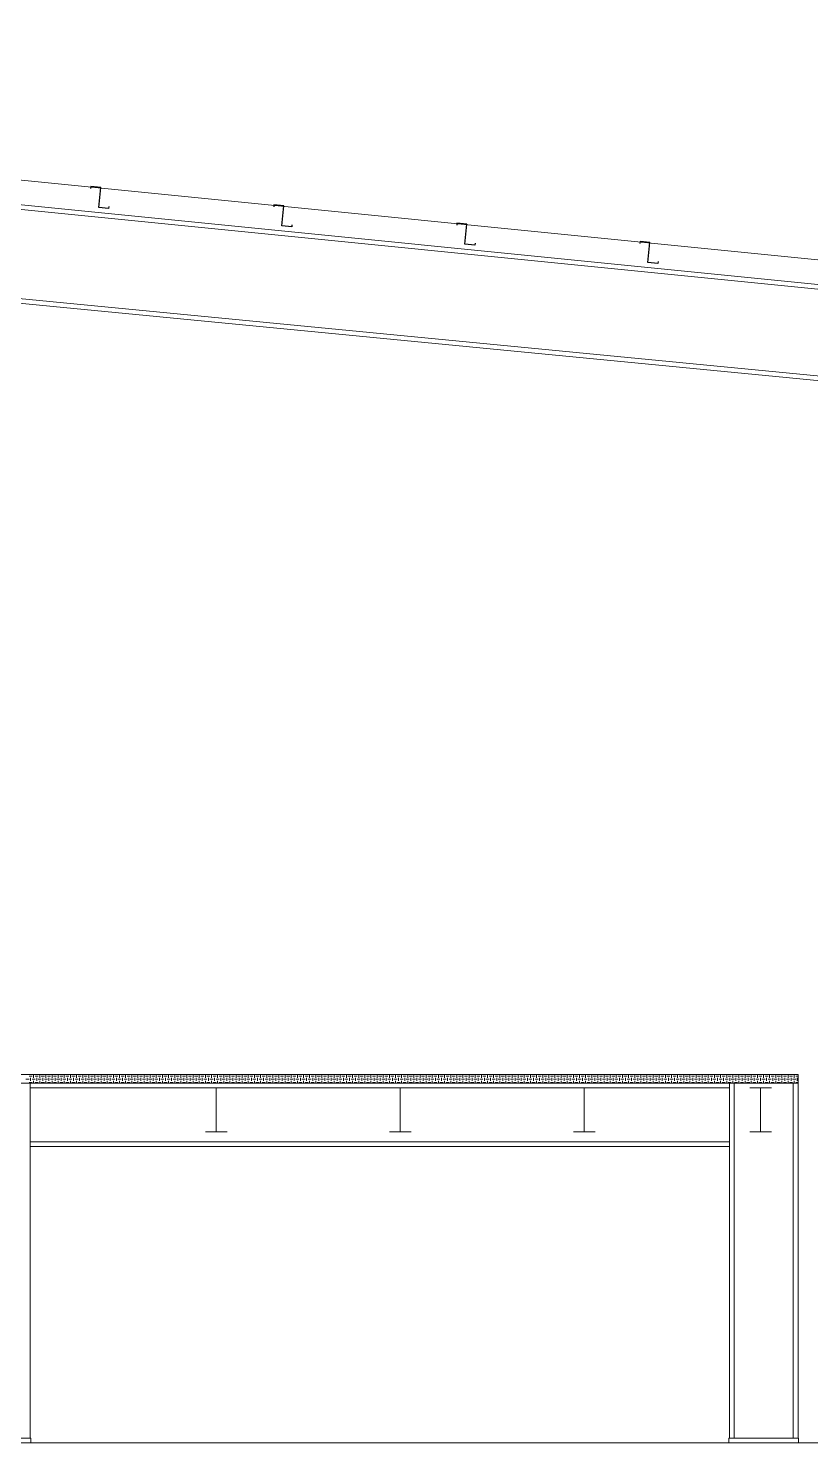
# Model space of a CAD drawing. Header units: millimetres. Extents: x 656141 to 1304589, y -54663 to 110742.
# Drawn here: x 992953 to 999331, y 79349 to 90873 of the extents above; entities that cross this region are included whole.
import ezdxf

# ---------------------------------------------------------------- set-up
doc = ezdxf.new("R2010")
doc.units = ezdxf.units.MM
doc.header["$LTSCALE"] = 0.35
doc.header["$MEASUREMENT"] = 0
doc.linetypes.add('CONTIN', pattern=[0, 0, 0])
doc.layers.get('0').update_dxf_attribs({"linetype": 'CONTIN'})

msp = doc.modelspace()

# ---------------------------------------------------------------- linework, layer by layer
at = {"color": 5, "lineweight": 0}
msp.add_line((1005623.8, 88364.1), (980533.8, 90873.1), dxfattribs=at)
at = {"lineweight": 0}
for p, q in [((999996, 88687.6), (984017.6, 90285.4)), ((999999.8, 88725.5), (984021.4, 90323.3)), ((999921.3, 87950.8), (983939.1, 89496.4)), ((999925.1, 87988.7), (983942.9, 89534.3)), ((992969.3, 79387.3), (992969.3, 82278.9)), ((998668.2, 82278.9), (992969.3, 82278.9)), ((998668.2, 82240.8), (992969.3, 82240.8)), ((998668.2, 79387.3), (998668.2, 82278.9)), ((998706.3, 79387.3), (998706.3, 82278.9)), ((999189.2, 79387.3), (999189.2, 82278.9)), ((999227.3, 79387.3), (999227.3, 82278.9)), ((998668.2, 81801), (992969.3, 81801)), ((998668.2, 81762.9), (992969.3, 81762.9))]:
    msp.add_line(p, q, dxfattribs=at)
at = {"extrusion": (0, 0, -1)}
for p, q in [((993462.1, 89583), (993460.5, 89566.9)), ((993543, 89574.9), (993462.1, 89583)), ((993526.9, 89413.8), (993543, 89574.9)), ((994954.7, 89433.7), (994953.1, 89417.6)), ((995035.5, 89425.6), (994954.7, 89433.7)), ((995019.4, 89264.5), (995035.5, 89425.6)), ((993607.8, 89405.7), (993526.9, 89413.8)), ((993609.4, 89421.8), (993607.8, 89405.7)), ((995100.3, 89256.5), (995019.4, 89264.5)), ((995101.9, 89272.6), (995100.3, 89256.5)), ((996447.2, 89284.5), (996445.6, 89268.4)), ((996528.1, 89276.4), (996447.2, 89284.5)), ((996512, 89115.3), (996528.1, 89276.4)), ((996592.9, 89107.2), (996512, 89115.3)), ((996594.5, 89123.3), (996592.9, 89107.2)), ((997939.8, 89135.2), (997938.2, 89119.1)), ((998020.7, 89127.1), (997939.8, 89135.2)), ((998004.5, 88966), (998020.7, 89127.1)), ((998085.4, 88957.9), (998004.5, 88966)), ((998087, 88974.1), (998085.4, 88957.9))]:
    msp.add_line(p, q, dxfattribs=at)
at = {"color": 251, "linetype": 'Continuous', "lineweight": 0}
for p, q in [((961120.2, 82349.2), (999227.3, 82349.2)), ((999227.3, 82349.2), (961120.2, 82349.2)), ((992933.8, 82309.8), (992958.8, 82309.8)), ((992958.8, 82334.8), (992983.8, 82334.8)), ((992958.8, 82284.8), (992983.8, 82284.8)), ((992971.3, 82347.3), (992971.3, 82349.2)), ((992971.3, 82297.3), (992971.3, 82322.3)), ((992983.8, 82309.8), (993008.8, 82309.8)), ((992996.3, 82322.3), (992996.3, 82347.3)), ((992996.3, 82278.9), (992996.3, 82297.3)), ((993008.8, 82334.8), (993033.8, 82334.8)), ((993008.8, 82284.8), (993033.8, 82284.8)), ((993021.3, 82347.3), (993021.3, 82349.2)), ((993021.3, 82297.3), (993021.3, 82322.3)), ((993033.8, 82309.8), (993058.8, 82309.8)), ((993046.3, 82322.3), (993046.3, 82347.3)), ((993046.3, 82278.9), (993046.3, 82297.3)), ((993058.8, 82334.8), (993083.8, 82334.8)), ((993058.8, 82284.8), (993083.8, 82284.8)), ((993071.3, 82347.3), (993071.3, 82349.2)), ((993071.3, 82297.3), (993071.3, 82322.3)), ((993083.8, 82309.8), (993108.8, 82309.8)), ((993096.3, 82322.3), (993096.3, 82347.3)), ((993096.3, 82278.9), (993096.3, 82297.3)), ((993108.8, 82334.8), (993133.8, 82334.8)), ((993108.8, 82284.8), (993133.8, 82284.8)), ((993121.3, 82347.3), (993121.3, 82349.2)), ((993121.3, 82297.3), (993121.3, 82322.3)), ((993133.8, 82309.8), (993158.8, 82309.8)), ((993146.3, 82322.3), (993146.3, 82347.3)), ((993146.3, 82278.9), (993146.3, 82297.3)), ((993158.8, 82334.8), (993183.8, 82334.8)), ((993158.8, 82284.8), (993183.8, 82284.8)), ((993171.3, 82347.3), (993171.3, 82349.2)), ((993171.3, 82297.3), (993171.3, 82322.3)), ((993183.8, 82309.8), (993208.8, 82309.8)), ((993196.3, 82322.3), (993196.3, 82347.3)), ((993196.3, 82278.9), (993196.3, 82297.3)), ((993208.8, 82334.8), (993233.8, 82334.8)), ((993208.8, 82284.8), (993233.8, 82284.8)), ((993221.3, 82347.3), (993221.3, 82349.2)), ((993221.3, 82297.3), (993221.3, 82322.3)), ((993233.8, 82309.8), (993258.8, 82309.8)), ((993246.3, 82322.3), (993246.3, 82347.3)), ((993246.3, 82278.9), (993246.3, 82297.3)), ((993258.8, 82334.8), (993283.8, 82334.8)), ((993258.8, 82284.8), (993283.8, 82284.8)), ((993271.3, 82347.3), (993271.3, 82349.2)), ((993271.3, 82297.3), (993271.3, 82322.3)), ((993283.8, 82309.8), (993308.8, 82309.8)), ((993296.3, 82322.3), (993296.3, 82347.3)), ((993296.3, 82278.9), (993296.3, 82297.3)), ((993308.8, 82334.8), (993333.8, 82334.8)), ((993308.8, 82284.8), (993333.8, 82284.8)), ((993321.3, 82347.3), (993321.3, 82349.2)), ((993321.3, 82297.3), (993321.3, 82322.3)), ((993333.8, 82309.8), (993358.8, 82309.8)), ((993346.3, 82322.3), (993346.3, 82347.3)), ((993346.3, 82278.9), (993346.3, 82297.3)), ((993358.8, 82334.8), (993383.8, 82334.8)), ((993358.8, 82284.8), (993383.8, 82284.8)), ((993371.3, 82347.3), (993371.3, 82349.2)), ((993371.3, 82297.3), (993371.3, 82322.3)), ((993383.8, 82309.8), (993408.8, 82309.8)), ((993396.3, 82322.3), (993396.3, 82347.3)), ((993396.3, 82278.9), (993396.3, 82297.3)), ((993408.8, 82334.8), (993433.8, 82334.8)), ((993408.8, 82284.8), (993433.8, 82284.8)), ((993421.3, 82347.3), (993421.3, 82349.2)), ((993421.3, 82297.3), (993421.3, 82322.3)), ((993433.8, 82309.8), (993458.8, 82309.8)), ((993446.3, 82322.3), (993446.3, 82347.3)), ((993446.3, 82278.9), (993446.3, 82297.3)), ((993458.8, 82334.8), (993483.8, 82334.8)), ((993458.8, 82284.8), (993483.8, 82284.8)), ((993471.3, 82347.3), (993471.3, 82349.2)), ((993471.3, 82297.3), (993471.3, 82322.3)), ((993483.8, 82309.8), (993508.8, 82309.8)), ((993496.3, 82322.3), (993496.3, 82347.3)), ((993496.3, 82278.9), (993496.3, 82297.3)), ((993508.8, 82334.8), (993533.8, 82334.8)), ((993508.8, 82284.8), (993533.8, 82284.8)), ((993521.3, 82347.3), (993521.3, 82349.2)), ((993521.3, 82297.3), (993521.3, 82322.3)), ((993533.8, 82309.8), (993558.8, 82309.8)), ((993546.3, 82322.3), (993546.3, 82347.3)), ((993546.3, 82278.9), (993546.3, 82297.3)), ((993558.8, 82334.8), (993583.8, 82334.8)), ((993558.8, 82284.8), (993583.8, 82284.8)), ((993571.3, 82347.3), (993571.3, 82349.2)), ((993571.3, 82297.3), (993571.3, 82322.3)), ((993583.8, 82309.8), (993608.8, 82309.8)), ((993596.3, 82322.3), (993596.3, 82347.3)), ((993596.3, 82278.9), (993596.3, 82297.3)), ((993608.8, 82334.8), (993633.8, 82334.8)), ((993608.8, 82284.8), (993633.8, 82284.8)), ((993621.3, 82347.3), (993621.3, 82349.2)), ((993621.3, 82297.3), (993621.3, 82322.3)), ((993633.8, 82309.8), (993658.8, 82309.8)), ((993646.3, 82322.3), (993646.3, 82347.3)), ((993646.3, 82278.9), (993646.3, 82297.3)), ((993658.8, 82334.8), (993683.8, 82334.8)), ((993658.8, 82284.8), (993683.8, 82284.8)), ((993671.3, 82347.3), (993671.3, 82349.2)), ((993671.3, 82297.3), (993671.3, 82322.3)), ((993683.8, 82309.8), (993708.8, 82309.8)), ((993696.3, 82322.3), (993696.3, 82347.3)), ((993696.3, 82278.9), (993696.3, 82297.3)), ((993708.8, 82334.8), (993733.8, 82334.8)), ((993708.8, 82284.8), (993733.8, 82284.8)), ((993721.3, 82347.3), (993721.3, 82349.2)), ((993721.3, 82297.3), (993721.3, 82322.3)), ((993733.8, 82309.8), (993758.8, 82309.8)), ((993746.3, 82322.3), (993746.3, 82347.3)), ((993746.3, 82278.9), (993746.3, 82297.3)), ((993758.8, 82334.8), (993783.8, 82334.8)), ((993758.8, 82284.8), (993783.8, 82284.8)), ((993771.3, 82347.3), (993771.3, 82349.2)), ((993771.3, 82297.3), (993771.3, 82322.3)), ((993783.8, 82309.8), (993808.8, 82309.8)), ((993796.3, 82322.3), (993796.3, 82347.3)), ((993796.3, 82278.9), (993796.3, 82297.3)), ((993808.8, 82334.8), (993833.8, 82334.8)), ((993808.8, 82284.8), (993833.8, 82284.8)), ((993821.3, 82347.3), (993821.3, 82349.2)), ((993821.3, 82297.3), (993821.3, 82322.3)), ((993833.8, 82309.8), (993858.8, 82309.8)), ((993846.3, 82322.3), (993846.3, 82347.3)), ((993846.3, 82278.9), (993846.3, 82297.3)), ((993858.8, 82334.8), (993883.8, 82334.8)), ((993858.8, 82284.8), (993883.8, 82284.8)), ((993871.3, 82347.3), (993871.3, 82349.2)), ((993871.3, 82297.3), (993871.3, 82322.3)), ((993883.8, 82309.8), (993908.8, 82309.8)), ((993896.3, 82322.3), (993896.3, 82347.3)), ((993896.3, 82278.9), (993896.3, 82297.3)), ((993908.8, 82334.8), (993933.8, 82334.8)), ((993908.8, 82284.8), (993933.8, 82284.8)), ((993921.3, 82347.3), (993921.3, 82349.2)), ((993921.3, 82297.3), (993921.3, 82322.3)), ((993933.8, 82309.8), (993958.8, 82309.8)), ((993946.3, 82322.3), (993946.3, 82347.3)), ((993946.3, 82278.9), (993946.3, 82297.3)), ((993958.8, 82334.8), (993983.8, 82334.8)), ((993958.8, 82284.8), (993983.8, 82284.8)), ((993971.3, 82347.3), (993971.3, 82349.2)), ((993971.3, 82297.3), (993971.3, 82322.3)), ((993983.8, 82309.8), (994008.8, 82309.8)), ((993996.3, 82322.3), (993996.3, 82347.3)), ((993996.3, 82278.9), (993996.3, 82297.3)), ((994008.8, 82334.8), (994033.8, 82334.8)), ((994008.8, 82284.8), (994033.8, 82284.8)), ((994021.3, 82347.3), (994021.3, 82349.2)), ((994021.3, 82297.3), (994021.3, 82322.3)), ((994033.8, 82309.8), (994058.8, 82309.8)), ((994046.3, 82322.3), (994046.3, 82347.3)), ((994046.3, 82278.9), (994046.3, 82297.3)), ((994058.8, 82334.8), (994083.8, 82334.8)), ((994058.8, 82284.8), (994083.8, 82284.8)), ((994071.3, 82347.3), (994071.3, 82349.2)), ((994071.3, 82297.3), (994071.3, 82322.3)), ((994083.8, 82309.8), (994108.8, 82309.8)), ((994096.3, 82322.3), (994096.3, 82347.3)), ((994096.3, 82278.9), (994096.3, 82297.3)), ((994108.8, 82334.8), (994133.8, 82334.8)), ((994108.8, 82284.8), (994133.8, 82284.8)), ((994121.3, 82347.3), (994121.3, 82349.2)), ((994121.3, 82297.3), (994121.3, 82322.3)), ((994133.8, 82309.8), (994158.8, 82309.8)), ((994146.3, 82322.3), (994146.3, 82347.3)), ((994146.3, 82278.9), (994146.3, 82297.3)), ((994158.8, 82334.8), (994183.8, 82334.8)), ((994158.8, 82284.8), (994183.8, 82284.8)), ((994171.3, 82347.3), (994171.3, 82349.2)), ((994171.3, 82297.3), (994171.3, 82322.3)), ((994183.8, 82309.8), (994208.8, 82309.8)), ((994196.3, 82322.3), (994196.3, 82347.3)), ((994196.3, 82278.9), (994196.3, 82297.3)), ((994208.8, 82334.8), (994233.8, 82334.8)), ((994208.8, 82284.8), (994233.8, 82284.8)), ((994221.3, 82347.3), (994221.3, 82349.2)), ((994221.3, 82297.3), (994221.3, 82322.3)), ((994233.8, 82309.8), (994258.8, 82309.8)), ((994246.3, 82322.3), (994246.3, 82347.3)), ((994246.3, 82278.9), (994246.3, 82297.3)), ((994258.8, 82334.8), (994283.8, 82334.8)), ((994258.8, 82284.8), (994283.8, 82284.8)), ((994271.3, 82347.3), (994271.3, 82349.2)), ((994271.3, 82297.3), (994271.3, 82322.3)), ((994283.8, 82309.8), (994308.8, 82309.8)), ((994296.3, 82322.3), (994296.3, 82347.3)), ((994296.3, 82278.9), (994296.3, 82297.3)), ((994308.8, 82334.8), (994333.8, 82334.8)), ((994308.8, 82284.8), (994333.8, 82284.8)), ((994321.3, 82347.3), (994321.3, 82349.2)), ((994321.3, 82297.3), (994321.3, 82322.3)), ((994333.8, 82309.8), (994358.8, 82309.8)), ((994346.3, 82322.3), (994346.3, 82347.3)), ((994346.3, 82278.9), (994346.3, 82297.3)), ((994358.8, 82334.8), (994383.8, 82334.8)), ((994358.8, 82284.8), (994383.8, 82284.8)), ((994371.3, 82347.3), (994371.3, 82349.2)), ((994371.3, 82297.3), (994371.3, 82322.3)), ((994383.8, 82309.8), (994408.8, 82309.8)), ((994396.3, 82322.3), (994396.3, 82347.3)), ((994396.3, 82278.9), (994396.3, 82297.3)), ((994408.8, 82334.8), (994433.8, 82334.8)), ((994408.8, 82284.8), (994433.8, 82284.8)), ((994421.3, 82347.3), (994421.3, 82349.2)), ((994421.3, 82297.3), (994421.3, 82322.3)), ((994433.8, 82309.8), (994458.8, 82309.8)), ((994446.3, 82322.3), (994446.3, 82347.3)), ((994446.3, 82278.9), (994446.3, 82297.3)), ((994458.8, 82334.8), (994483.8, 82334.8)), ((994458.8, 82284.8), (994483.8, 82284.8)), ((994471.3, 82347.3), (994471.3, 82349.2)), ((994471.3, 82297.3), (994471.3, 82322.3)), ((994483.8, 82309.8), (994508.8, 82309.8)), ((994496.3, 82322.3), (994496.3, 82347.3)), ((994496.3, 82278.9), (994496.3, 82297.3)), ((994508.8, 82334.8), (994533.8, 82334.8)), ((994508.8, 82284.8), (994533.8, 82284.8)), ((994521.3, 82347.3), (994521.3, 82349.2)), ((994521.3, 82297.3), (994521.3, 82322.3)), ((994533.8, 82309.8), (994558.8, 82309.8)), ((994546.3, 82322.3), (994546.3, 82347.3)), ((994546.3, 82278.9), (994546.3, 82297.3)), ((994558.8, 82334.8), (994583.8, 82334.8)), ((994558.8, 82284.8), (994583.8, 82284.8)), ((994571.3, 82347.3), (994571.3, 82349.2)), ((994571.3, 82297.3), (994571.3, 82322.3)), ((994583.8, 82309.8), (994608.8, 82309.8)), ((994596.3, 82322.3), (994596.3, 82347.3)), ((994596.3, 82278.9), (994596.3, 82297.3)), ((994608.8, 82334.8), (994633.8, 82334.8)), ((994608.8, 82284.8), (994633.8, 82284.8)), ((994621.3, 82347.3), (994621.3, 82349.2)), ((994621.3, 82297.3), (994621.3, 82322.3)), ((994633.8, 82309.8), (994658.8, 82309.8)), ((994646.3, 82322.3), (994646.3, 82347.3)), ((994646.3, 82278.9), (994646.3, 82297.3)), ((994658.8, 82334.8), (994683.8, 82334.8)), ((994658.8, 82284.8), (994683.8, 82284.8)), ((994671.3, 82347.3), (994671.3, 82349.2)), ((994671.3, 82297.3), (994671.3, 82322.3)), ((994683.8, 82309.8), (994708.8, 82309.8)), ((994696.3, 82322.3), (994696.3, 82347.3)), ((994696.3, 82278.9), (994696.3, 82297.3)), ((994708.8, 82334.8), (994733.8, 82334.8)), ((994708.8, 82284.8), (994733.8, 82284.8)), ((994721.3, 82347.3), (994721.3, 82349.2)), ((994721.3, 82297.3), (994721.3, 82322.3)), ((994733.8, 82309.8), (994758.8, 82309.8)), ((994746.3, 82322.3), (994746.3, 82347.3)), ((994746.3, 82278.9), (994746.3, 82297.3)), ((994758.8, 82334.8), (994783.8, 82334.8)), ((994758.8, 82284.8), (994783.8, 82284.8)), ((994771.3, 82347.3), (994771.3, 82349.2)), ((994771.3, 82297.3), (994771.3, 82322.3)), ((994783.8, 82309.8), (994808.8, 82309.8)), ((994796.3, 82322.3), (994796.3, 82347.3)), ((994796.3, 82278.9), (994796.3, 82297.3)), ((994808.8, 82334.8), (994833.8, 82334.8)), ((994808.8, 82284.8), (994833.8, 82284.8)), ((994821.3, 82347.3), (994821.3, 82349.2)), ((994821.3, 82297.3), (994821.3, 82322.3)), ((994833.8, 82309.8), (994858.8, 82309.8)), ((994846.3, 82322.3), (994846.3, 82347.3)), ((994846.3, 82278.9), (994846.3, 82297.3)), ((994858.8, 82334.8), (994883.8, 82334.8)), ((994858.8, 82284.8), (994883.8, 82284.8)), ((994871.3, 82347.3), (994871.3, 82349.2)), ((994871.3, 82297.3), (994871.3, 82322.3)), ((994883.8, 82309.8), (994908.8, 82309.8)), ((994896.3, 82322.3), (994896.3, 82347.3)), ((994896.3, 82278.9), (994896.3, 82297.3)), ((994908.8, 82334.8), (994933.8, 82334.8)), ((994908.8, 82284.8), (994933.8, 82284.8)), ((994921.3, 82347.3), (994921.3, 82349.2)), ((994921.3, 82297.3), (994921.3, 82322.3)), ((994933.8, 82309.8), (994958.8, 82309.8)), ((994946.3, 82322.3), (994946.3, 82347.3)), ((994946.3, 82278.9), (994946.3, 82297.3)), ((994958.8, 82334.8), (994983.8, 82334.8)), ((994958.8, 82284.8), (994983.8, 82284.8)), ((994971.3, 82347.3), (994971.3, 82349.2)), ((994971.3, 82297.3), (994971.3, 82322.3)), ((994983.8, 82309.8), (995008.8, 82309.8)), ((994996.3, 82322.3), (994996.3, 82347.3)), ((994996.3, 82278.9), (994996.3, 82297.3)), ((995008.8, 82334.8), (995033.8, 82334.8)), ((995008.8, 82284.8), (995033.8, 82284.8)), ((995021.3, 82347.3), (995021.3, 82349.2)), ((995021.3, 82297.3), (995021.3, 82322.3)), ((995033.8, 82309.8), (995058.8, 82309.8)), ((995046.3, 82322.3), (995046.3, 82347.3)), ((995046.3, 82278.9), (995046.3, 82297.3)), ((995058.8, 82334.8), (995083.8, 82334.8)), ((995058.8, 82284.8), (995083.8, 82284.8)), ((995071.3, 82347.3), (995071.3, 82349.2)), ((995071.3, 82297.3), (995071.3, 82322.3)), ((995083.8, 82309.8), (995108.8, 82309.8)), ((995096.3, 82322.3), (995096.3, 82347.3)), ((995096.3, 82278.9), (995096.3, 82297.3)), ((995108.8, 82334.8), (995133.8, 82334.8)), ((995108.8, 82284.8), (995133.8, 82284.8)), ((995121.3, 82347.3), (995121.3, 82349.2)), ((995121.3, 82297.3), (995121.3, 82322.3)), ((995133.8, 82309.8), (995158.8, 82309.8)), ((995146.3, 82322.3), (995146.3, 82347.3)), ((995146.3, 82278.9), (995146.3, 82297.3)), ((995158.8, 82334.8), (995183.8, 82334.8)), ((995158.8, 82284.8), (995183.8, 82284.8)), ((995171.3, 82347.3), (995171.3, 82349.2)), ((995171.3, 82297.3), (995171.3, 82322.3)), ((995183.8, 82309.8), (995208.8, 82309.8)), ((995196.3, 82322.3), (995196.3, 82347.3)), ((995196.3, 82278.9), (995196.3, 82297.3)), ((995208.8, 82334.8), (995233.8, 82334.8)), ((995208.8, 82284.8), (995233.8, 82284.8)), ((995221.3, 82347.3), (995221.3, 82349.2)), ((995221.3, 82297.3), (995221.3, 82322.3)), ((995233.8, 82309.8), (995258.8, 82309.8)), ((995246.3, 82322.3), (995246.3, 82347.3)), ((995246.3, 82278.9), (995246.3, 82297.3)), ((995258.8, 82334.8), (995283.8, 82334.8)), ((995258.8, 82284.8), (995283.8, 82284.8)), ((995271.3, 82347.3), (995271.3, 82349.2)), ((995271.3, 82297.3), (995271.3, 82322.3)), ((995283.8, 82309.8), (995308.8, 82309.8)), ((995296.3, 82322.3), (995296.3, 82347.3)), ((995296.3, 82278.9), (995296.3, 82297.3)), ((995308.8, 82334.8), (995333.8, 82334.8)), ((995308.8, 82284.8), (995333.8, 82284.8)), ((995321.3, 82347.3), (995321.3, 82349.2)), ((995321.3, 82297.3), (995321.3, 82322.3)), ((995333.8, 82309.8), (995358.8, 82309.8)), ((995346.3, 82322.3), (995346.3, 82347.3)), ((995346.3, 82278.9), (995346.3, 82297.3)), ((995358.8, 82334.8), (995383.8, 82334.8)), ((995358.8, 82284.8), (995383.8, 82284.8)), ((995371.3, 82347.3), (995371.3, 82349.2)), ((995371.3, 82297.3), (995371.3, 82322.3)), ((995383.8, 82309.8), (995408.8, 82309.8)), ((995396.3, 82322.3), (995396.3, 82347.3)), ((995396.3, 82278.9), (995396.3, 82297.3)), ((995408.8, 82334.8), (995433.8, 82334.8)), ((995408.8, 82284.8), (995433.8, 82284.8)), ((995421.3, 82347.3), (995421.3, 82349.2)), ((995421.3, 82297.3), (995421.3, 82322.3)), ((995433.8, 82309.8), (995458.8, 82309.8)), ((995446.3, 82322.3), (995446.3, 82347.3)), ((995446.3, 82278.9), (995446.3, 82297.3)), ((995458.8, 82334.8), (995483.8, 82334.8)), ((995458.8, 82284.8), (995483.8, 82284.8)), ((995471.3, 82347.3), (995471.3, 82349.2)), ((995471.3, 82297.3), (995471.3, 82322.3)), ((995483.8, 82309.8), (995508.8, 82309.8)), ((995496.3, 82322.3), (995496.3, 82347.3)), ((995496.3, 82278.9), (995496.3, 82297.3)), ((995508.8, 82334.8), (995533.8, 82334.8)), ((995508.8, 82284.8), (995533.8, 82284.8)), ((995521.3, 82347.3), (995521.3, 82349.2)), ((995521.3, 82297.3), (995521.3, 82322.3)), ((995533.8, 82309.8), (995558.8, 82309.8)), ((995546.3, 82322.3), (995546.3, 82347.3)), ((995546.3, 82278.9), (995546.3, 82297.3)), ((995558.8, 82334.8), (995583.8, 82334.8)), ((995558.8, 82284.8), (995583.8, 82284.8)), ((995571.3, 82347.3), (995571.3, 82349.2)), ((995571.3, 82297.3), (995571.3, 82322.3)), ((995583.8, 82309.8), (995608.8, 82309.8)), ((995596.3, 82322.3), (995596.3, 82347.3)), ((995596.3, 82278.9), (995596.3, 82297.3)), ((995608.8, 82334.8), (995633.8, 82334.8)), ((995608.8, 82284.8), (995633.8, 82284.8)), ((995621.3, 82347.3), (995621.3, 82349.2)), ((995621.3, 82297.3), (995621.3, 82322.3)), ((995633.8, 82309.8), (995658.8, 82309.8)), ((995646.3, 82322.3), (995646.3, 82347.3)), ((995646.3, 82278.9), (995646.3, 82297.3)), ((995658.8, 82334.8), (995683.8, 82334.8)), ((995658.8, 82284.8), (995683.8, 82284.8)), ((995671.3, 82347.3), (995671.3, 82349.2)), ((995671.3, 82297.3), (995671.3, 82322.3)), ((995683.8, 82309.8), (995708.8, 82309.8)), ((995696.3, 82322.3), (995696.3, 82347.3)), ((995696.3, 82278.9), (995696.3, 82297.3)), ((995708.8, 82334.8), (995733.8, 82334.8)), ((995708.8, 82284.8), (995733.8, 82284.8)), ((995721.3, 82347.3), (995721.3, 82349.2)), ((995721.3, 82297.3), (995721.3, 82322.3)), ((995733.8, 82309.8), (995758.8, 82309.8)), ((995746.3, 82322.3), (995746.3, 82347.3)), ((995746.3, 82278.9), (995746.3, 82297.3)), ((995758.8, 82334.8), (995783.8, 82334.8)), ((995758.8, 82284.8), (995783.8, 82284.8)), ((995771.3, 82347.3), (995771.3, 82349.2)), ((995771.3, 82297.3), (995771.3, 82322.3)), ((995783.8, 82309.8), (995808.8, 82309.8)), ((995796.3, 82322.3), (995796.3, 82347.3)), ((995796.3, 82278.9), (995796.3, 82297.3)), ((995808.8, 82334.8), (995833.8, 82334.8)), ((995808.8, 82284.8), (995833.8, 82284.8)), ((995821.3, 82347.3), (995821.3, 82349.2)), ((995821.3, 82297.3), (995821.3, 82322.3)), ((995833.8, 82309.8), (995858.8, 82309.8)), ((995846.3, 82322.3), (995846.3, 82347.3)), ((995846.3, 82278.9), (995846.3, 82297.3)), ((995858.8, 82334.8), (995883.8, 82334.8)), ((995858.8, 82284.8), (995883.8, 82284.8)), ((995871.3, 82347.3), (995871.3, 82349.2)), ((995871.3, 82297.3), (995871.3, 82322.3)), ((995883.8, 82309.8), (995908.8, 82309.8)), ((995896.3, 82322.3), (995896.3, 82347.3)), ((995896.3, 82278.9), (995896.3, 82297.3)), ((995908.8, 82334.8), (995933.8, 82334.8)), ((995908.8, 82284.8), (995933.8, 82284.8)), ((995921.3, 82347.3), (995921.3, 82349.2)), ((995921.3, 82297.3), (995921.3, 82322.3)), ((995933.8, 82309.8), (995958.8, 82309.8)), ((995946.3, 82322.3), (995946.3, 82347.3)), ((995946.3, 82278.9), (995946.3, 82297.3)), ((995958.8, 82334.8), (995983.8, 82334.8)), ((995958.8, 82284.8), (995983.8, 82284.8)), ((995971.3, 82347.3), (995971.3, 82349.2)), ((995971.3, 82297.3), (995971.3, 82322.3)), ((995983.8, 82309.8), (996008.8, 82309.8)), ((995996.3, 82322.3), (995996.3, 82347.3)), ((995996.3, 82278.9), (995996.3, 82297.3)), ((996008.8, 82334.8), (996033.8, 82334.8)), ((996008.8, 82284.8), (996033.8, 82284.8)), ((996021.3, 82347.3), (996021.3, 82349.2)), ((996021.3, 82297.3), (996021.3, 82322.3)), ((996033.8, 82309.8), (996058.8, 82309.8)), ((996046.3, 82322.3), (996046.3, 82347.3)), ((996046.3, 82278.9), (996046.3, 82297.3)), ((996058.8, 82334.8), (996083.8, 82334.8)), ((996058.8, 82284.8), (996083.8, 82284.8)), ((996071.3, 82347.3), (996071.3, 82349.2)), ((996071.3, 82297.3), (996071.3, 82322.3)), ((996083.8, 82309.8), (996108.8, 82309.8)), ((996096.3, 82322.3), (996096.3, 82347.3)), ((996096.3, 82278.9), (996096.3, 82297.3)), ((996108.8, 82334.8), (996133.8, 82334.8)), ((996108.8, 82284.8), (996133.8, 82284.8)), ((996121.3, 82347.3), (996121.3, 82349.2)), ((996121.3, 82297.3), (996121.3, 82322.3)), ((996133.8, 82309.8), (996158.8, 82309.8)), ((996146.3, 82322.3), (996146.3, 82347.3)), ((996146.3, 82278.9), (996146.3, 82297.3)), ((996158.8, 82334.8), (996183.8, 82334.8)), ((996158.8, 82284.8), (996183.8, 82284.8)), ((996171.3, 82347.3), (996171.3, 82349.2)), ((996171.3, 82297.3), (996171.3, 82322.3)), ((996183.8, 82309.8), (996208.8, 82309.8)), ((996196.3, 82322.3), (996196.3, 82347.3)), ((996196.3, 82278.9), (996196.3, 82297.3)), ((996208.8, 82334.8), (996233.8, 82334.8)), ((996208.8, 82284.8), (996233.8, 82284.8)), ((996221.3, 82347.3), (996221.3, 82349.2)), ((996221.3, 82297.3), (996221.3, 82322.3)), ((996233.8, 82309.8), (996258.8, 82309.8)), ((996246.3, 82322.3), (996246.3, 82347.3)), ((996246.3, 82278.9), (996246.3, 82297.3)), ((996258.8, 82334.8), (996283.8, 82334.8)), ((996258.8, 82284.8), (996283.8, 82284.8)), ((996271.3, 82347.3), (996271.3, 82349.2)), ((996271.3, 82297.3), (996271.3, 82322.3)), ((996283.8, 82309.8), (996308.8, 82309.8)), ((996296.3, 82322.3), (996296.3, 82347.3)), ((996296.3, 82278.9), (996296.3, 82297.3)), ((996308.8, 82334.8), (996333.8, 82334.8)), ((996308.8, 82284.8), (996333.8, 82284.8)), ((996321.3, 82347.3), (996321.3, 82349.2)), ((996321.3, 82297.3), (996321.3, 82322.3)), ((996333.8, 82309.8), (996358.8, 82309.8)), ((996346.3, 82322.3), (996346.3, 82347.3)), ((996346.3, 82278.9), (996346.3, 82297.3)), ((996358.8, 82334.8), (996383.8, 82334.8)), ((996358.8, 82284.8), (996383.8, 82284.8)), ((996371.3, 82347.3), (996371.3, 82349.2)), ((996371.3, 82297.3), (996371.3, 82322.3)), ((996383.8, 82309.8), (996408.8, 82309.8)), ((996396.3, 82322.3), (996396.3, 82347.3)), ((996396.3, 82278.9), (996396.3, 82297.3)), ((996408.8, 82334.8), (996433.8, 82334.8)), ((996408.8, 82284.8), (996433.8, 82284.8)), ((996421.3, 82347.3), (996421.3, 82349.2)), ((996421.3, 82297.3), (996421.3, 82322.3)), ((996433.8, 82309.8), (996458.8, 82309.8)), ((996446.3, 82322.3), (996446.3, 82347.3)), ((996446.3, 82278.9), (996446.3, 82297.3)), ((996458.8, 82334.8), (996483.8, 82334.8)), ((996458.8, 82284.8), (996483.8, 82284.8)), ((996471.3, 82347.3), (996471.3, 82349.2)), ((996471.3, 82297.3), (996471.3, 82322.3)), ((996483.8, 82309.8), (996508.8, 82309.8)), ((996496.3, 82322.3), (996496.3, 82347.3)), ((996496.3, 82278.9), (996496.3, 82297.3)), ((996508.8, 82334.8), (996533.8, 82334.8)), ((996508.8, 82284.8), (996533.8, 82284.8)), ((996521.3, 82347.3), (996521.3, 82349.2)), ((996521.3, 82297.3), (996521.3, 82322.3)), ((996533.8, 82309.8), (996558.8, 82309.8)), ((996546.3, 82322.3), (996546.3, 82347.3)), ((996546.3, 82278.9), (996546.3, 82297.3)), ((996558.8, 82334.8), (996583.8, 82334.8)), ((996558.8, 82284.8), (996583.8, 82284.8)), ((996571.3, 82347.3), (996571.3, 82349.2)), ((996571.3, 82297.3), (996571.3, 82322.3)), ((996583.8, 82309.8), (996608.8, 82309.8)), ((996596.3, 82322.3), (996596.3, 82347.3)), ((996596.3, 82278.9), (996596.3, 82297.3)), ((996608.8, 82334.8), (996633.8, 82334.8)), ((996608.8, 82284.8), (996633.8, 82284.8)), ((996621.3, 82347.3), (996621.3, 82349.2)), ((996621.3, 82297.3), (996621.3, 82322.3)), ((996633.8, 82309.8), (996658.8, 82309.8)), ((996646.3, 82322.3), (996646.3, 82347.3)), ((996646.3, 82278.9), (996646.3, 82297.3)), ((996658.8, 82334.8), (996683.8, 82334.8)), ((996658.8, 82284.8), (996683.8, 82284.8)), ((996671.3, 82347.3), (996671.3, 82349.2)), ((996671.3, 82297.3), (996671.3, 82322.3)), ((996683.8, 82309.8), (996708.8, 82309.8)), ((996696.3, 82322.3), (996696.3, 82347.3)), ((996696.3, 82278.9), (996696.3, 82297.3)), ((996708.8, 82334.8), (996733.8, 82334.8)), ((996708.8, 82284.8), (996733.8, 82284.8)), ((996721.3, 82347.3), (996721.3, 82349.2)), ((996721.3, 82297.3), (996721.3, 82322.3)), ((996733.8, 82309.8), (996758.8, 82309.8)), ((996746.3, 82322.3), (996746.3, 82347.3)), ((996746.3, 82278.9), (996746.3, 82297.3)), ((996758.8, 82334.8), (996783.8, 82334.8)), ((996758.8, 82284.8), (996783.8, 82284.8)), ((996771.3, 82347.3), (996771.3, 82349.2)), ((996771.3, 82297.3), (996771.3, 82322.3)), ((996783.8, 82309.8), (996808.8, 82309.8)), ((996796.3, 82322.3), (996796.3, 82347.3)), ((996796.3, 82278.9), (996796.3, 82297.3)), ((996808.8, 82334.8), (996833.8, 82334.8)), ((996808.8, 82284.8), (996833.8, 82284.8)), ((996821.3, 82347.3), (996821.3, 82349.2)), ((996821.3, 82297.3), (996821.3, 82322.3)), ((996833.8, 82309.8), (996858.8, 82309.8)), ((996846.3, 82322.3), (996846.3, 82347.3)), ((996846.3, 82278.9), (996846.3, 82297.3)), ((996858.8, 82334.8), (996883.8, 82334.8)), ((996858.8, 82284.8), (996883.8, 82284.8)), ((996871.3, 82347.3), (996871.3, 82349.2)), ((996871.3, 82297.3), (996871.3, 82322.3)), ((996883.8, 82309.8), (996908.8, 82309.8)), ((996896.3, 82322.3), (996896.3, 82347.3)), ((996896.3, 82278.9), (996896.3, 82297.3)), ((996908.8, 82334.8), (996933.8, 82334.8)), ((996908.8, 82284.8), (996933.8, 82284.8)), ((996921.3, 82347.3), (996921.3, 82349.2)), ((996921.3, 82297.3), (996921.3, 82322.3)), ((996933.8, 82309.8), (996958.8, 82309.8)), ((996946.3, 82322.3), (996946.3, 82347.3)), ((996946.3, 82278.9), (996946.3, 82297.3)), ((996958.8, 82334.8), (996983.8, 82334.8)), ((996958.8, 82284.8), (996983.8, 82284.8)), ((996971.3, 82347.3), (996971.3, 82349.2)), ((996971.3, 82297.3), (996971.3, 82322.3)), ((996983.8, 82309.8), (997008.8, 82309.8)), ((996996.3, 82322.3), (996996.3, 82347.3)), ((996996.3, 82278.9), (996996.3, 82297.3)), ((997008.8, 82334.8), (997033.8, 82334.8)), ((997008.8, 82284.8), (997033.8, 82284.8)), ((997021.3, 82347.3), (997021.3, 82349.2)), ((997021.3, 82297.3), (997021.3, 82322.3)), ((997033.8, 82309.8), (997058.8, 82309.8)), ((997046.3, 82322.3), (997046.3, 82347.3)), ((997046.3, 82278.9), (997046.3, 82297.3)), ((997058.8, 82334.8), (997083.8, 82334.8)), ((997058.8, 82284.8), (997083.8, 82284.8)), ((997071.3, 82347.3), (997071.3, 82349.2)), ((997071.3, 82297.3), (997071.3, 82322.3)), ((997083.8, 82309.8), (997108.8, 82309.8)), ((997096.3, 82322.3), (997096.3, 82347.3)), ((997096.3, 82278.9), (997096.3, 82297.3)), ((997108.8, 82334.8), (997133.8, 82334.8)), ((997108.8, 82284.8), (997133.8, 82284.8)), ((997121.3, 82347.3), (997121.3, 82349.2)), ((997121.3, 82297.3), (997121.3, 82322.3)), ((997133.8, 82309.8), (997158.8, 82309.8)), ((997146.3, 82322.3), (997146.3, 82347.3)), ((997146.3, 82278.9), (997146.3, 82297.3)), ((997158.8, 82334.8), (997183.8, 82334.8)), ((997158.8, 82284.8), (997183.8, 82284.8)), ((997171.3, 82347.3), (997171.3, 82349.2)), ((997171.3, 82297.3), (997171.3, 82322.3)), ((997183.8, 82309.8), (997208.8, 82309.8)), ((997196.3, 82322.3), (997196.3, 82347.3)), ((997196.3, 82278.9), (997196.3, 82297.3)), ((997208.8, 82334.8), (997233.8, 82334.8)), ((997208.8, 82284.8), (997233.8, 82284.8)), ((997221.3, 82347.3), (997221.3, 82349.2)), ((997221.3, 82297.3), (997221.3, 82322.3)), ((997233.8, 82309.8), (997258.8, 82309.8)), ((997246.3, 82322.3), (997246.3, 82347.3)), ((997246.3, 82278.9), (997246.3, 82297.3)), ((997258.8, 82334.8), (997283.8, 82334.8)), ((997258.8, 82284.8), (997283.8, 82284.8)), ((997271.3, 82347.3), (997271.3, 82349.2)), ((997271.3, 82297.3), (997271.3, 82322.3)), ((997283.8, 82309.8), (997308.8, 82309.8)), ((997296.3, 82322.3), (997296.3, 82347.3)), ((997296.3, 82278.9), (997296.3, 82297.3)), ((997308.8, 82334.8), (997333.8, 82334.8)), ((997308.8, 82284.8), (997333.8, 82284.8)), ((997321.3, 82347.3), (997321.3, 82349.2)), ((997321.3, 82297.3), (997321.3, 82322.3)), ((997333.8, 82309.8), (997358.8, 82309.8)), ((997346.3, 82322.3), (997346.3, 82347.3)), ((997346.3, 82278.9), (997346.3, 82297.3)), ((997358.8, 82334.8), (997383.8, 82334.8)), ((997358.8, 82284.8), (997383.8, 82284.8)), ((997371.3, 82347.3), (997371.3, 82349.2)), ((997371.3, 82297.3), (997371.3, 82322.3)), ((997383.8, 82309.8), (997408.8, 82309.8)), ((997396.3, 82322.3), (997396.3, 82347.3)), ((997396.3, 82278.9), (997396.3, 82297.3)), ((997408.8, 82334.8), (997433.8, 82334.8)), ((997408.8, 82284.8), (997433.8, 82284.8)), ((997421.3, 82347.3), (997421.3, 82349.2)), ((997421.3, 82297.3), (997421.3, 82322.3)), ((997433.8, 82309.8), (997458.8, 82309.8)), ((997446.3, 82322.3), (997446.3, 82347.3)), ((997446.3, 82278.9), (997446.3, 82297.3)), ((997458.8, 82334.8), (997483.8, 82334.8)), ((997458.8, 82284.8), (997483.8, 82284.8)), ((997471.3, 82347.3), (997471.3, 82349.2)), ((997471.3, 82297.3), (997471.3, 82322.3)), ((997483.8, 82309.8), (997508.8, 82309.8)), ((997496.3, 82322.3), (997496.3, 82347.3)), ((997496.3, 82278.9), (997496.3, 82297.3)), ((997508.8, 82334.8), (997533.8, 82334.8)), ((997508.8, 82284.8), (997533.8, 82284.8)), ((997521.3, 82347.3), (997521.3, 82349.2)), ((997521.3, 82297.3), (997521.3, 82322.3)), ((997533.8, 82309.8), (997558.8, 82309.8)), ((997546.3, 82322.3), (997546.3, 82347.3)), ((997546.3, 82278.9), (997546.3, 82297.3)), ((997558.8, 82334.8), (997583.8, 82334.8)), ((997558.8, 82284.8), (997583.8, 82284.8)), ((997571.3, 82347.3), (997571.3, 82349.2)), ((997571.3, 82297.3), (997571.3, 82322.3)), ((997583.8, 82309.8), (997608.8, 82309.8)), ((997596.3, 82322.3), (997596.3, 82347.3)), ((997596.3, 82278.9), (997596.3, 82297.3)), ((997608.8, 82334.8), (997633.8, 82334.8)), ((997608.8, 82284.8), (997633.8, 82284.8)), ((997621.3, 82347.3), (997621.3, 82349.2)), ((997621.3, 82297.3), (997621.3, 82322.3)), ((997633.8, 82309.8), (997658.8, 82309.8)), ((997646.3, 82322.3), (997646.3, 82347.3)), ((997646.3, 82278.9), (997646.3, 82297.3)), ((997658.8, 82334.8), (997683.8, 82334.8)), ((997658.8, 82284.8), (997683.8, 82284.8)), ((997671.3, 82347.3), (997671.3, 82349.2)), ((997671.3, 82297.3), (997671.3, 82322.3)), ((997683.8, 82309.8), (997708.8, 82309.8)), ((997696.3, 82322.3), (997696.3, 82347.3)), ((997696.3, 82278.9), (997696.3, 82297.3)), ((997708.8, 82334.8), (997733.8, 82334.8)), ((997708.8, 82284.8), (997733.8, 82284.8)), ((997721.3, 82347.3), (997721.3, 82349.2)), ((997721.3, 82297.3), (997721.3, 82322.3)), ((997733.8, 82309.8), (997758.8, 82309.8)), ((997746.3, 82322.3), (997746.3, 82347.3)), ((997746.3, 82278.9), (997746.3, 82297.3)), ((997758.8, 82334.8), (997783.8, 82334.8)), ((997758.8, 82284.8), (997783.8, 82284.8)), ((997771.3, 82347.3), (997771.3, 82349.2)), ((997771.3, 82297.3), (997771.3, 82322.3)), ((997783.8, 82309.8), (997808.8, 82309.8)), ((997796.3, 82322.3), (997796.3, 82347.3)), ((997796.3, 82278.9), (997796.3, 82297.3)), ((997808.8, 82334.8), (997833.8, 82334.8)), ((997808.8, 82284.8), (997833.8, 82284.8)), ((997821.3, 82347.3), (997821.3, 82349.2)), ((997821.3, 82297.3), (997821.3, 82322.3)), ((997833.8, 82309.8), (997858.8, 82309.8)), ((997846.3, 82322.3), (997846.3, 82347.3)), ((997846.3, 82278.9), (997846.3, 82297.3)), ((997858.8, 82334.8), (997883.8, 82334.8)), ((997858.8, 82284.8), (997883.8, 82284.8)), ((997871.3, 82347.3), (997871.3, 82349.2)), ((997871.3, 82297.3), (997871.3, 82322.3)), ((997883.8, 82309.8), (997908.8, 82309.8)), ((997896.3, 82322.3), (997896.3, 82347.3)), ((997896.3, 82278.9), (997896.3, 82297.3)), ((997908.8, 82334.8), (997933.8, 82334.8)), ((997908.8, 82284.8), (997933.8, 82284.8)), ((997921.3, 82347.3), (997921.3, 82349.2)), ((997921.3, 82297.3), (997921.3, 82322.3)), ((997933.8, 82309.8), (997958.8, 82309.8)), ((997946.3, 82322.3), (997946.3, 82347.3)), ((997946.3, 82278.9), (997946.3, 82297.3)), ((997958.8, 82334.8), (997983.8, 82334.8)), ((997958.8, 82284.8), (997983.8, 82284.8)), ((997971.3, 82347.3), (997971.3, 82349.2)), ((997971.3, 82297.3), (997971.3, 82322.3)), ((997983.8, 82309.8), (998008.8, 82309.8)), ((997996.3, 82322.3), (997996.3, 82347.3)), ((997996.3, 82278.9), (997996.3, 82297.3)), ((998008.8, 82334.8), (998033.8, 82334.8)), ((998008.8, 82284.8), (998033.8, 82284.8)), ((998021.3, 82347.3), (998021.3, 82349.2)), ((998021.3, 82297.3), (998021.3, 82322.3)), ((998033.8, 82309.8), (998058.8, 82309.8)), ((998046.3, 82322.3), (998046.3, 82347.3)), ((998046.3, 82278.9), (998046.3, 82297.3)), ((998058.8, 82334.8), (998083.8, 82334.8)), ((998058.8, 82284.8), (998083.8, 82284.8)), ((998071.3, 82347.3), (998071.3, 82349.2)), ((998071.3, 82297.3), (998071.3, 82322.3)), ((998083.8, 82309.8), (998108.8, 82309.8)), ((998096.3, 82322.3), (998096.3, 82347.3)), ((998096.3, 82278.9), (998096.3, 82297.3)), ((998108.8, 82334.8), (998133.8, 82334.8)), ((998108.8, 82284.8), (998133.8, 82284.8)), ((998121.3, 82347.3), (998121.3, 82349.2)), ((998121.3, 82297.3), (998121.3, 82322.3)), ((998133.8, 82309.8), (998158.8, 82309.8)), ((998146.3, 82322.3), (998146.3, 82347.3)), ((998146.3, 82278.9), (998146.3, 82297.3)), ((998158.8, 82334.8), (998183.8, 82334.8)), ((998158.8, 82284.8), (998183.8, 82284.8)), ((998171.3, 82347.3), (998171.3, 82349.2)), ((998171.3, 82297.3), (998171.3, 82322.3)), ((998183.8, 82309.8), (998208.8, 82309.8)), ((998196.3, 82322.3), (998196.3, 82347.3)), ((998196.3, 82278.9), (998196.3, 82297.3)), ((998208.8, 82334.8), (998233.8, 82334.8)), ((998208.8, 82284.8), (998233.8, 82284.8)), ((998221.3, 82347.3), (998221.3, 82349.2)), ((998221.3, 82297.3), (998221.3, 82322.3)), ((998233.8, 82309.8), (998258.8, 82309.8)), ((998246.3, 82322.3), (998246.3, 82347.3)), ((998246.3, 82278.9), (998246.3, 82297.3)), ((998258.8, 82334.8), (998283.8, 82334.8)), ((998258.8, 82284.8), (998283.8, 82284.8)), ((998271.3, 82347.3), (998271.3, 82349.2)), ((998271.3, 82297.3), (998271.3, 82322.3)), ((998283.8, 82309.8), (998308.8, 82309.8)), ((998296.3, 82322.3), (998296.3, 82347.3)), ((998296.3, 82278.9), (998296.3, 82297.3)), ((998308.8, 82334.8), (998333.8, 82334.8)), ((998308.8, 82284.8), (998333.8, 82284.8)), ((998321.3, 82347.3), (998321.3, 82349.2)), ((998321.3, 82297.3), (998321.3, 82322.3)), ((998333.8, 82309.8), (998358.8, 82309.8)), ((998346.3, 82322.3), (998346.3, 82347.3)), ((998346.3, 82278.9), (998346.3, 82297.3)), ((998358.8, 82334.8), (998383.8, 82334.8)), ((998358.8, 82284.8), (998383.8, 82284.8)), ((998371.3, 82347.3), (998371.3, 82349.2)), ((998371.3, 82297.3), (998371.3, 82322.3)), ((998383.8, 82309.8), (998408.8, 82309.8)), ((998396.3, 82322.3), (998396.3, 82347.3)), ((998396.3, 82278.9), (998396.3, 82297.3)), ((998408.8, 82334.8), (998433.8, 82334.8)), ((998408.8, 82284.8), (998433.8, 82284.8)), ((998421.3, 82347.3), (998421.3, 82349.2)), ((998421.3, 82297.3), (998421.3, 82322.3)), ((998433.8, 82309.8), (998458.8, 82309.8)), ((998446.3, 82322.3), (998446.3, 82347.3)), ((998446.3, 82278.9), (998446.3, 82297.3)), ((998458.8, 82334.8), (998483.8, 82334.8)), ((998458.8, 82284.8), (998483.8, 82284.8)), ((998471.3, 82347.3), (998471.3, 82349.2)), ((998471.3, 82297.3), (998471.3, 82322.3)), ((998483.8, 82309.8), (998508.8, 82309.8)), ((998496.3, 82322.3), (998496.3, 82347.3)), ((998496.3, 82278.9), (998496.3, 82297.3)), ((998508.8, 82334.8), (998533.8, 82334.8)), ((998508.8, 82284.8), (998533.8, 82284.8)), ((998521.3, 82347.3), (998521.3, 82349.2)), ((998521.3, 82297.3), (998521.3, 82322.3)), ((998533.8, 82309.8), (998558.8, 82309.8)), ((998546.3, 82322.3), (998546.3, 82347.3)), ((998546.3, 82278.9), (998546.3, 82297.3)), ((998558.8, 82334.8), (998583.8, 82334.8)), ((998558.8, 82284.8), (998583.8, 82284.8)), ((998571.3, 82347.3), (998571.3, 82349.2)), ((998571.3, 82297.3), (998571.3, 82322.3)), ((998583.8, 82309.8), (998608.8, 82309.8)), ((998596.3, 82322.3), (998596.3, 82347.3)), ((998596.3, 82278.9), (998596.3, 82297.3)), ((998608.8, 82334.8), (998633.8, 82334.8)), ((998608.8, 82284.8), (998633.8, 82284.8)), ((998621.3, 82347.3), (998621.3, 82349.2)), ((998621.3, 82297.3), (998621.3, 82322.3)), ((998633.8, 82309.8), (998658.8, 82309.8)), ((998646.3, 82322.3), (998646.3, 82347.3)), ((998646.3, 82278.9), (998646.3, 82297.3)), ((998658.8, 82334.8), (998683.8, 82334.8)), ((998658.8, 82284.8), (998683.8, 82284.8)), ((998671.3, 82347.3), (998671.3, 82349.2)), ((998671.3, 82297.3), (998671.3, 82322.3)), ((998683.8, 82309.8), (998708.8, 82309.8)), ((998696.3, 82322.3), (998696.3, 82347.3)), ((998696.3, 82278.9), (998696.3, 82297.3)), ((998708.8, 82334.8), (998733.8, 82334.8)), ((998708.8, 82284.8), (998733.8, 82284.8)), ((998721.3, 82347.3), (998721.3, 82349.2)), ((998721.3, 82297.3), (998721.3, 82322.3)), ((998733.8, 82309.8), (998758.8, 82309.8)), ((998746.3, 82322.3), (998746.3, 82347.3)), ((998746.3, 82278.9), (998746.3, 82297.3)), ((998758.8, 82334.8), (998783.8, 82334.8)), ((998758.8, 82284.8), (998783.8, 82284.8)), ((998771.3, 82347.3), (998771.3, 82349.2)), ((998771.3, 82297.3), (998771.3, 82322.3)), ((998783.8, 82309.8), (998808.8, 82309.8)), ((998796.3, 82322.3), (998796.3, 82347.3)), ((998796.3, 82278.9), (998796.3, 82297.3)), ((998808.8, 82334.8), (998833.8, 82334.8)), ((998808.8, 82284.8), (998833.8, 82284.8)), ((998821.3, 82347.3), (998821.3, 82349.2)), ((998821.3, 82297.3), (998821.3, 82322.3)), ((998833.8, 82309.8), (998858.8, 82309.8)), ((998846.3, 82322.3), (998846.3, 82347.3)), ((998846.3, 82278.9), (998846.3, 82297.3)), ((998858.8, 82334.8), (998883.8, 82334.8)), ((998858.8, 82284.8), (998883.8, 82284.8)), ((998871.3, 82347.3), (998871.3, 82349.2)), ((998871.3, 82297.3), (998871.3, 82322.3)), ((998883.8, 82309.8), (998908.8, 82309.8)), ((998896.3, 82322.3), (998896.3, 82347.3)), ((998896.3, 82278.9), (998896.3, 82297.3)), ((998908.8, 82334.8), (998933.8, 82334.8)), ((998908.8, 82284.8), (998933.8, 82284.8)), ((998921.3, 82347.3), (998921.3, 82349.2)), ((998921.3, 82297.3), (998921.3, 82322.3)), ((998933.8, 82309.8), (998958.8, 82309.8)), ((998946.3, 82322.3), (998946.3, 82347.3)), ((998946.3, 82278.9), (998946.3, 82297.3)), ((998958.8, 82334.8), (998983.8, 82334.8)), ((998958.8, 82284.8), (998983.8, 82284.8)), ((998971.3, 82347.3), (998971.3, 82349.2)), ((998971.3, 82297.3), (998971.3, 82322.3)), ((998983.8, 82309.8), (999008.8, 82309.8)), ((998996.3, 82322.3), (998996.3, 82347.3)), ((998996.3, 82278.9), (998996.3, 82297.3)), ((999008.8, 82334.8), (999033.8, 82334.8)), ((999008.8, 82284.8), (999033.8, 82284.8)), ((999021.3, 82347.3), (999021.3, 82349.2)), ((999021.3, 82297.3), (999021.3, 82322.3)), ((999033.8, 82309.8), (999058.8, 82309.8)), ((999046.3, 82322.3), (999046.3, 82347.3)), ((999046.3, 82278.9), (999046.3, 82297.3)), ((999058.8, 82334.8), (999083.8, 82334.8)), ((999058.8, 82284.8), (999083.8, 82284.8)), ((999071.3, 82347.3), (999071.3, 82349.2)), ((999071.3, 82297.3), (999071.3, 82322.3)), ((999083.8, 82309.8), (999108.8, 82309.8)), ((999096.3, 82322.3), (999096.3, 82347.3)), ((999096.3, 82278.9), (999096.3, 82297.3)), ((999108.8, 82334.8), (999133.8, 82334.8)), ((999108.8, 82284.8), (999133.8, 82284.8)), ((999121.3, 82347.3), (999121.3, 82349.2)), ((999121.3, 82297.3), (999121.3, 82322.3)), ((999133.8, 82309.8), (999158.8, 82309.8)), ((999146.3, 82322.3), (999146.3, 82347.3)), ((999146.3, 82278.9), (999146.3, 82297.3)), ((999158.8, 82334.8), (999183.8, 82334.8)), ((999158.8, 82284.8), (999183.8, 82284.8)), ((999171.3, 82347.3), (999171.3, 82349.2)), ((999171.3, 82297.3), (999171.3, 82322.3)), ((999183.8, 82309.8), (999208.8, 82309.8)), ((999196.3, 82322.3), (999196.3, 82347.3)), ((999196.3, 82278.9), (999196.3, 82297.3)), ((999208.8, 82334.8), (999227.3, 82334.8)), ((999208.8, 82284.8), (999227.3, 82284.8)), ((999221.3, 82347.3), (999221.3, 82349.2)), ((999221.3, 82297.3), (999221.3, 82322.3)), ((961120.2, 82278.9), (999227.3, 82278.9))]:
    msp.add_line(p, q, dxfattribs=at)
at = {"linetype": 'Continuous', "lineweight": 0}
for p, q in [((999227.3, 82278.9), (999227.3, 82349.2)), ((954723.8, 79349.2), (1005623.8, 79349.2)), ((992973.3, 79387.3), (992405, 79387.3)), ((992405, 79349.2), (992973.3, 79349.2)), ((992973.3, 79349.2), (992973.3, 79387.3)), ((999231.3, 79387.3), (998663, 79387.3)), ((998663, 79387.3), (998663, 79349.2)), ((998663, 79349.2), (999231.3, 79349.2)), ((999231.3, 79349.2), (999231.3, 79387.3))]:
    msp.add_line(p, q, dxfattribs=at)
at = {"color": 1, "lineweight": 20}
for p, q in [((994573, 82240.6), (994396.7, 82240.6)), ((994484.8, 82240.6), (994484.8, 81882.6)), ((996073, 82240.6), (995896.7, 82240.6)), ((995984.8, 82240.6), (995984.8, 81882.6)), ((997573, 82240.6), (997396.7, 82240.6)), ((997484.8, 82240.6), (997484.8, 81882.6)), ((999011, 82240.6), (998834.7, 82240.6)), ((998922.8, 82240.6), (998922.8, 81882.6)), ((994396.7, 81882.6), (994573, 81882.6)), ((995896.7, 81882.6), (996073, 81882.6)), ((997396.7, 81882.6), (997573, 81882.6)), ((998834.7, 81882.6), (999011, 81882.6))]:
    msp.add_line(p, q, dxfattribs=at)

doc.saveas('drawing.dxf')
